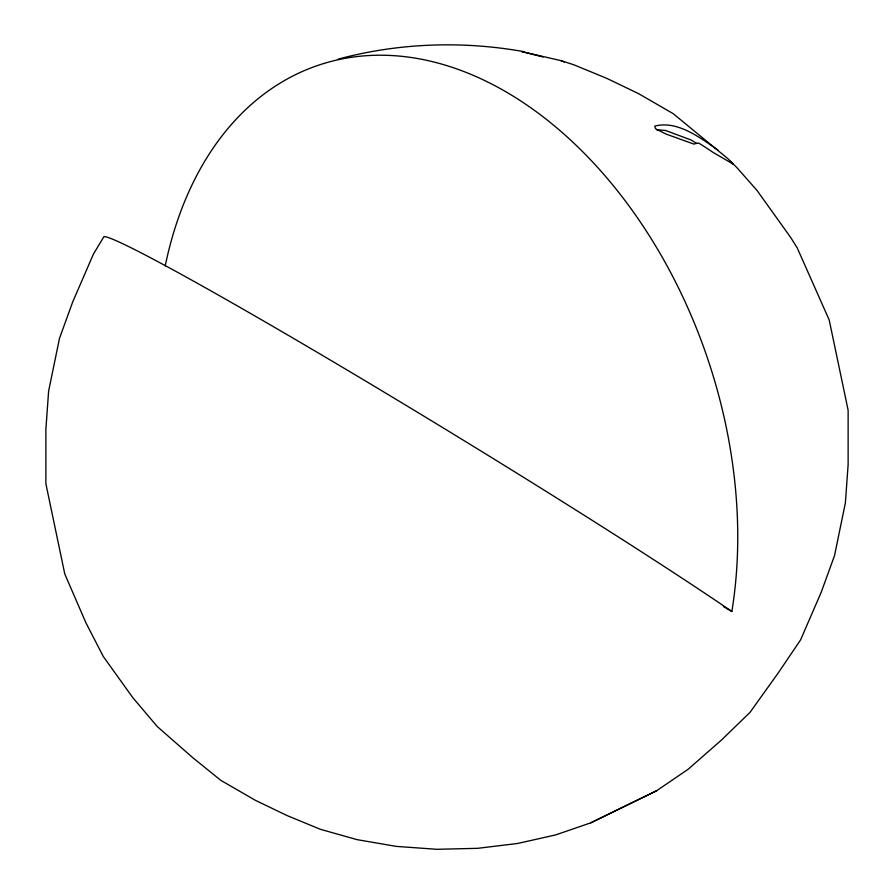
<?xml version="1.0" encoding="UTF-8"?>
<svg xmlns="http://www.w3.org/2000/svg" width="894" height="894" viewBox="0 0 894 894"><rect width="100%" height="100%" fill="white"/><g stroke="black" fill="none" stroke-linecap="round" stroke-linejoin="round"><path stroke-width="1.34" d="M165.211 265.954A402.848 275.218 71.4 0 1 511.927 95.379A402.848 275.218 71.4 0 1 731.851 611.462A402.848 14.304 31.4 0 0 357.444 376.173A402.848 14.304 31.4 0 0 103.983 236.541L93.423 254.097L72.716 301.926L59.485 338.368L48.611 391.17L45.873 429.422L45.873 483.743L64.793 574.015L85.936 622.839L103.324 656.554L132.826 697.678L157.288 726.576L192.389 757.363L220.829 780.361L255.449 800.354L287.086 815.574L320.343 829.286L357.052 839.645L396.221 846.383L436.775 849.3L477.608 848.328L517.604 843.478L555.677 834.907L590.778 822.826L656.576 790.777L688.212 769.209L721.469 740.042L749.977 712.417L778.428 672.668L800.577 639.903L821.284 592.074L834.515 555.632L845.389 502.83L848.127 464.578L848.127 410.257L829.207 319.985L797.292 248.051L790.676 237.446L756.983 190.4L736.712 167.424L727.783 158.596L673.171 113.639L638.551 93.646L606.914 78.426L573.657 64.714L560.94 60.647L521.738 51.573L543.094 57.004M590.778 822.826L656.576 790.777M338.323 59.093C398.78 42.856 462.69 40.621 524.242 51.718M656.52 129.719L665.561 130.479L691.073 139.989L696.538 143.353M723.391 606.568L731.851 611.462M718.217 150.27C700.337 137.832 677.496 120.176 654.81 126.099L655.347 128.267A3.263 1.05 33.5 0 0 656.319 129.183L666.086 134.078L693.878 144.09A347.274 89.668 -79.1 0 1 698.627 143.062A402.132 311.492 -30 0 1 712.864 152.282L733.069 164.038L730.666 161.356M560.94 60.647A401.227 103.603 -79.1 0 1 564.125 62.01"/></g></svg>
